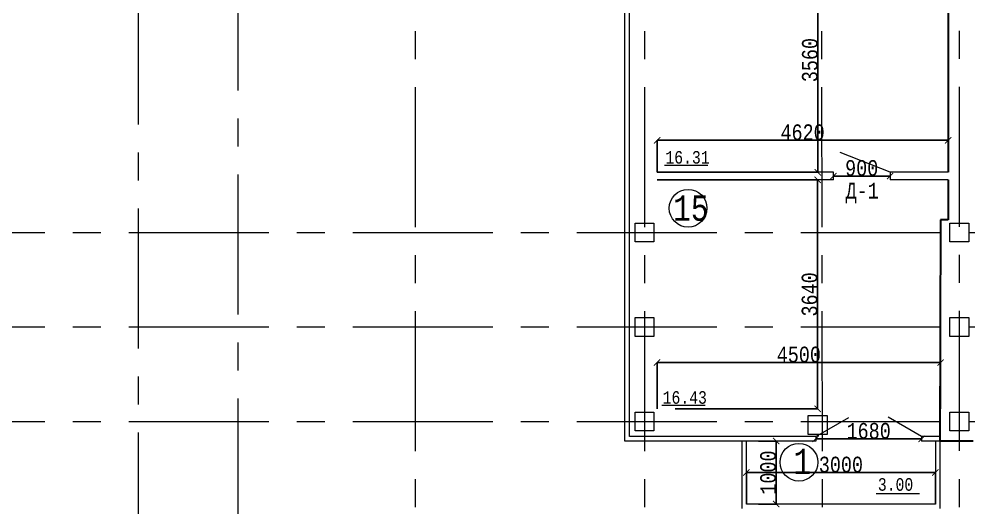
# Model space of a CAD drawing. Header units: millimetres. Extents: x -689206 to 4969298, y -1019800 to 703299.
# Drawn here: x 513378 to 528457, y -648166 to -640407 of the extents above; entities that cross this region are included whole.
import ezdxf

# ---------------------------------------------------------------- set-up
doc = ezdxf.new("R2010")
doc.units = ezdxf.units.MM
doc.linetypes.add('осеваяX2', pattern=[101.6, 63.5, -12.7, 12.7, -12.7])
for name, color, linetype, lineweight in [('БАЛКОН', 7, 'Continuous', 20), ('ПЕРЕГОРОДКИ', 252, 'Continuous', 9), ('РАЗМЕРЫ', 7, 'Continuous', 9), ('стены', 7, 'Continuous', 20)]:
    doc.layers.add(name, color=color, linetype=linetype, lineweight=lineweight)
doc.layers.add('четотам', color=7, linetype='Continuous')
doc.styles.add('Аннотативный', font='isocteur.ttf', dxfattribs={"width": 0.7, "height": 250})
doc.dimstyles.new('Аннотативный', dxfattribs={"dimscale": 0, "dimtxt": 250, "dimasz": 100, "dimexe": 1.25, "dimexo": 0.625, "dimtad": 1, "dimdec": 0, "dimtxsty": 'Аннотативный', "dimblk": 'ARCHTICK', "dimcen": 2.5, "dimadec": 0, "dimazin": 0, "dimtfac": 1, "dimtdec": 0, "dimtmove": 0, "dimatfit": 3, "dimfxl": 1, "dimarcsym": 0})

# ---------------------------------------------------------------- blocks, each defined once
blk = doc.blocks.new('_ArchTick')
at = {"color": 0, "linetype": 'ByBlock', "const_width": 0.15}
blk.add_lwpolyline([(-0.5, -0.5), (0.5, 0.5)], dxfattribs=at)
blk = doc.blocks.new('*D4119')
at = {"layer": 'Defpoints', "color": 0, "lineweight": 9, "transparency": 16777216}
for p in [(523506, -639278), (526058, -639278), (523506, -642839)]:
    blk.add_point(p, dxfattribs=at)
at = {"layer": 'стены', "color": 0, "lineweight": -2, "transparency": 16777216}
for p, q in [((523507, -639278), (526060, -639278)), ((526058, -642839), (526058, -639278)), ((523507, -642839), (526060, -642839))]:
    blk.add_line(p, q, dxfattribs=at)
at = {"layer": 'стены', "color": 0, "lineweight": -2, "transparency": 16777216, "xscale": 100, "yscale": 100, "zscale": 100}
for p, rotation in [((526058, -639278), 90), ((526058, -642839), 270)]:
    blk.add_blockref('_ArchTick', p, dxfattribs=dict(at, rotation=rotation))
at = {"layer": 'стены', "color": 0, "lineweight": 5, "transparency": 16777216, "insert": (525933, -641059), "char_height": 250, "attachment_point": 5, "rotation": 90, "style": 'Аннотативный'}
blk.add_mtext('3560', dxfattribs=at)
blk = doc.blocks.new('*D4120')
at = {"layer": 'Defpoints', "color": 0, "lineweight": 9, "transparency": 16777216}
for p in [(523506, -642332), (523506, -642839), (528126, -642839)]:
    blk.add_point(p, dxfattribs=at)
at = {"layer": 'стены', "color": 0, "lineweight": -2, "transparency": 16777216}
for p, q in [((523506, -642838), (523506, -642330)), ((528126, -642332), (523506, -642332)), ((528126, -642838), (528126, -642330))]:
    blk.add_line(p, q, dxfattribs=at)
at = {"layer": 'стены', "color": 0, "lineweight": -2, "transparency": 16777216, "xscale": 100, "yscale": 100, "zscale": 100, "rotation": 180}
blk.add_blockref('_ArchTick', (523506, -642332), dxfattribs=at)
at = {"layer": 'стены', "color": 0, "lineweight": -2, "transparency": 16777216, "xscale": 100, "yscale": 100, "zscale": 100}
blk.add_blockref('_ArchTick', (528126, -642332), dxfattribs=at)
at = {"layer": 'стены', "color": 0, "lineweight": 5, "transparency": 16777216, "insert": (525816, -642206), "char_height": 250, "attachment_point": 5, "style": 'Аннотативный'}
blk.add_mtext('4620', dxfattribs=at)
blk = doc.blocks.new('*D4121')
at = {"layer": 'Defpoints', "color": 0, "lineweight": 9, "transparency": 16777216}
for p in [(523506, -645859), (523506, -646594), (528006, -646594)]:
    blk.add_point(p, dxfattribs=at)
at = {"layer": 'стены', "color": 0, "lineweight": -2, "transparency": 16777216}
for p, q in [((523506, -646594), (523506, -645857)), ((528006, -645859), (523506, -645859)), ((528006, -646594), (528006, -645857))]:
    blk.add_line(p, q, dxfattribs=at)
at = {"layer": 'стены', "color": 0, "lineweight": -2, "transparency": 16777216, "xscale": 100, "yscale": 100, "zscale": 100, "rotation": 180}
blk.add_blockref('_ArchTick', (523506, -645859), dxfattribs=at)
at = {"layer": 'стены', "color": 0, "lineweight": -2, "transparency": 16777216, "xscale": 100, "yscale": 100, "zscale": 100}
blk.add_blockref('_ArchTick', (528006, -645859), dxfattribs=at)
at = {"layer": 'стены', "color": 0, "lineweight": 5, "transparency": 16777216, "insert": (525756, -645733), "char_height": 250, "attachment_point": 5, "style": 'Аннотативный'}
blk.add_mtext('4500', dxfattribs=at)
blk = doc.blocks.new('*D4146')
at = {"layer": 'Defpoints', "color": 0, "lineweight": 9, "transparency": 16777216}
for p in [(526304, -642899), (526304, -642899), (527204, -642899)]:
    blk.add_point(p, dxfattribs=at)
at = {"layer": 'стены', "color": 0, "lineweight": -2, "transparency": 16777216}
for p, q in [((526304, -642898), (526304, -642898)), ((527204, -642899), (526304, -642899)), ((527204, -642898), (527204, -642898))]:
    blk.add_line(p, q, dxfattribs=at)
at = {"layer": 'стены', "color": 0, "lineweight": -2, "transparency": 16777216, "xscale": 100, "yscale": 100, "zscale": 100, "rotation": 180}
blk.add_blockref('_ArchTick', (526304, -642899), dxfattribs=at)
at = {"layer": 'стены', "color": 0, "lineweight": -2, "transparency": 16777216, "xscale": 100, "yscale": 100, "zscale": 100}
blk.add_blockref('_ArchTick', (527204, -642899), dxfattribs=at)
at = {"layer": 'стены', "color": 0, "lineweight": 5, "transparency": 16777216, "insert": (526754, -642773), "char_height": 250, "attachment_point": 5, "style": 'Аннотативный'}
blk.add_mtext('900', dxfattribs=at)
blk = doc.blocks.new('*D4176')
at = {"layer": 'Defpoints', "color": 0, "linetype": 'ByBlock', "lineweight": 9, "transparency": 16777216}
for p in [(525114, -647104), (525396, -647104), (525114, -648104)]:
    blk.add_point(p, dxfattribs=at)
at = {"layer": 'ПЕРЕГОРОДКИ', "color": 0, "linetype": 'ByBlock', "lineweight": -2, "transparency": 16777216}
for p, q in [((525114, -647104), (525397, -647104)), ((525396, -648104), (525396, -647104)), ((525114, -648104), (525397, -648104))]:
    blk.add_line(p, q, dxfattribs=at)
at = {"layer": 'ПЕРЕГОРОДКИ', "color": 0, "linetype": 'ByBlock', "lineweight": -2, "transparency": 16777216, "xscale": 100, "yscale": 100, "zscale": 100}
for p, rotation in [((525396, -647104), 90), ((525396, -648104), 270)]:
    blk.add_blockref('_ArchTick', p, dxfattribs=dict(at, rotation=rotation))
at = {"layer": 'ПЕРЕГОРОДКИ', "color": 0, "linetype": 'ByBlock', "lineweight": 5, "transparency": 16777216, "insert": (525270, -647604), "char_height": 250, "attachment_point": 5, "rotation": 90, "style": 'Аннотативный'}
blk.add_mtext('1000', dxfattribs=at)
blk = doc.blocks.new('*D4177')
at = {"layer": 'Defpoints', "color": 0, "linetype": 'ByBlock', "lineweight": 9, "transparency": 16777216}
for p in [(524924, -647604), (524924, -648104), (527924, -648104)]:
    blk.add_point(p, dxfattribs=at)
at = {"layer": 'ПЕРЕГОРОДКИ', "color": 0, "linetype": 'ByBlock', "lineweight": -2, "transparency": 16777216}
for p, q in [((524924, -648104), (524924, -647603)), ((527924, -647604), (524924, -647604)), ((527924, -648104), (527924, -647603))]:
    blk.add_line(p, q, dxfattribs=at)
at = {"layer": 'ПЕРЕГОРОДКИ', "color": 0, "linetype": 'ByBlock', "lineweight": -2, "transparency": 16777216, "xscale": 100, "yscale": 100, "zscale": 100, "rotation": 180}
blk.add_blockref('_ArchTick', (524924, -647604), dxfattribs=at)
at = {"layer": 'ПЕРЕГОРОДКИ', "color": 0, "linetype": 'ByBlock', "lineweight": -2, "transparency": 16777216, "xscale": 100, "yscale": 100, "zscale": 100}
blk.add_blockref('_ArchTick', (527924, -647604), dxfattribs=at)
at = {"layer": 'ПЕРЕГОРОДКИ', "color": 0, "linetype": 'ByBlock', "lineweight": 5, "transparency": 16777216, "insert": (526424, -647479), "char_height": 250, "attachment_point": 5, "style": 'Аннотативный'}
blk.add_mtext('3000', dxfattribs=at)
blk = doc.blocks.new('*D4055')
at = {"layer": 'Defpoints', "color": 0, "linetype": 'ByBlock', "lineweight": 9, "transparency": 16777216}
for p in [(523506, -642959), (526054, -642959), (523791, -646594)]:
    blk.add_point(p, dxfattribs=at)
at = {"layer": 'РАЗМЕРЫ', "color": 0, "linetype": 'ByBlock', "lineweight": -2, "transparency": 16777216}
for p, q in [((523507, -642959), (526055, -642959)), ((526054, -646594), (526054, -642959)), ((523792, -646594), (526055, -646594))]:
    blk.add_line(p, q, dxfattribs=at)
at = {"layer": 'РАЗМЕРЫ', "color": 0, "linetype": 'ByBlock', "lineweight": -2, "transparency": 16777216, "xscale": 100, "yscale": 100, "zscale": 100}
for p, rotation in [((526054, -642959), 90), ((526054, -646594), 270)]:
    blk.add_blockref('_ArchTick', p, dxfattribs=dict(at, rotation=rotation))
at = {"layer": 'РАЗМЕРЫ', "color": 0, "linetype": 'ByBlock', "lineweight": 5, "transparency": 16777216, "insert": (525928, -644777), "char_height": 250, "attachment_point": 5, "rotation": 90, "style": 'Аннотативный'}
blk.add_mtext('3640', dxfattribs=at)
blk = doc.blocks.new('*D4198')
at = {"layer": 'Defpoints', "color": 0, "lineweight": 9, "ltscale": 35, "transparency": 16777216}
for p in [(526025, -647069), (527705, -647069), (527705, -647069)]:
    blk.add_point(p, dxfattribs=at)
at = {"layer": 'РАЗМЕРЫ', "color": 0, "lineweight": -2, "ltscale": 35, "transparency": 16777216}
for p, q in [((526025, -647069), (526025, -647068)), ((527705, -647069), (527705, -647068)), ((526025, -647069), (527705, -647069))]:
    blk.add_line(p, q, dxfattribs=at)
at = {"layer": 'РАЗМЕРЫ', "color": 0, "lineweight": -2, "ltscale": 35, "transparency": 16777216, "xscale": 100, "yscale": 100, "zscale": 100, "rotation": 180}
blk.add_blockref('_ArchTick', (526025, -647069), dxfattribs=at)
at = {"layer": 'РАЗМЕРЫ', "color": 0, "lineweight": -2, "ltscale": 35, "transparency": 16777216, "xscale": 100, "yscale": 100, "zscale": 100}
blk.add_blockref('_ArchTick', (527705, -647069), dxfattribs=at)
at = {"layer": 'РАЗМЕРЫ', "color": 0, "lineweight": 9, "ltscale": 35, "transparency": 16777216, "insert": (526865, -646944), "char_height": 250, "attachment_point": 5, "style": 'Аннотативный'}
blk.add_mtext('1680', dxfattribs=at)

msp = doc.modelspace()

# ---------------------------------------------------------------- linework, layer by layer
at = {"layer": 'БАЛКОН', "lineweight": 9}
for p, q in [((524854.5, -648174.3), (524854.5, -647104.3)), ((524924.5, -648104.3), (524924.5, -647104.3)), ((527924.5, -647104.3), (527924.5, -648104.3)), ((527994.5, -647104.3), (527994.5, -648174.3)), ((527924.5, -648104.3), (524924.5, -648104.3))]:
    msp.add_line(p, q, dxfattribs=at)
at = {"layer": 'ПЕРЕГОРОДКИ', "color": 18, "linetype": 'ByBlock', "lineweight": 13, "true_color": 0x000000}
for p, q in [((526025.5, -647034.3), (526548.3, -646732.5)), ((527705.5, -647034.3), (527171.8, -646726.2))]:
    msp.add_line(p, q, dxfattribs=at)
at = {"layer": 'ПЕРЕГОРОДКИ', "color": 18, "linetype": 'ByBlock', "lineweight": 30, "true_color": 0x000000}
msp.add_line((528524.5, -647104.3), (527994.5, -647104.3), dxfattribs=at)
at = {"layer": 'РАЗМЕРЫ', "linetype": 'осеваяX2', "lineweight": 5, "ltscale": 35}
for p, q in [((516856.4, -655764.7), (516856.4, -605926.9)), ((519667.1, -605926.9), (519667.1, -655764.7)), ((526058.5, -605926.9), (526138.6, -655764.7)), ((528302.5, -605923.3), (528302.5, -655764.7)), ((515267.1, -618522.3), (515267.1, -655764.7))]:
    msp.add_line(p, q, dxfattribs=at)
at = {"layer": 'РАЗМЕРЫ', "lineweight": 5}
for p, q in [((523624.4, -642725.9), (524313.7, -642725.9)), ((523580.9, -646536.7), (524270.2, -646536.7))]:
    msp.add_line(p, q, dxfattribs=at)
at = {"layer": 'РАЗМЕРЫ', "linetype": 'ByBlock', "lineweight": 30}
for p, q in [((528126.5, -643594.3), (528006.5, -643594.3)), ((528006.5, -643594.3), (528006.5, -644104.3))]:
    msp.add_line(p, q, dxfattribs=at)
at = {"layer": 'РАЗМЕРЫ', "lineweight": 9, "ltscale": 35}
for p, q in [((526025.5, -647034.3), (526025.5, -647104.3)), ((527705.5, -647034.3), (527705.5, -647104.3))]:
    msp.add_line(p, q, dxfattribs=at)
at = {"layer": 'РАЗМЕРЫ'}
msp.add_line((526981.7, -647935.9), (527671, -647935.9), dxfattribs=at)
at = {"layer": 'стены', "linetype": 'осеваяX2', "lineweight": 5, "ltscale": 35}
for p, q in [((523306.4, -605926.9), (523306.4, -655764.7)), ((504453.7, -643794.3), (571506.4, -643794.3)), ((504453.7, -645294.3), (571506.4, -645294.3)), ((504453.7, -646794.3), (571506.4, -646794.3))]:
    msp.add_line(p, q, dxfattribs=at)
at = {"layer": 'стены', "lineweight": 9}
for p, q in [((522996.4, -647104.3), (522996.4, -638974.8)), ((523066.4, -647034.3), (523066.4, -639338.3)), ((526025.5, -647034.3), (523066.4, -647034.3)), ((527994.5, -647034.3), (527705.5, -647034.3)), ((526025.5, -647104.3), (522996.4, -647104.3)), ((527994.5, -647104.3), (527705.5, -647104.3))]:
    msp.add_line(p, q, dxfattribs=at)
at = {"layer": 'стены', "lineweight": 30}
for p, q in [((528126.5, -639544.3), (528126.5, -642838.8)), ((528126.5, -642958.8), (528126.5, -643594.3)), ((528006.5, -643594.3), (527994.5, -647104.3))]:
    msp.add_line(p, q, dxfattribs=at)
at = {"layer": 'стены'}
for p, q in [((528126.5, -641224.3), (528126.5, -641104.3)), ((527204.1, -642838.8), (526414.5, -642526.2))]:
    msp.add_line(p, q, dxfattribs=at)
at = {"layer": 'стены', "lineweight": 13}
for p, q in [((526304.1, -642838.8), (523506.4, -642838.8)), ((526304.1, -642958.8), (526304.1, -642838.8)), ((528126.5, -642838.8), (527204.1, -642838.8)), ((527204.1, -642838.8), (527204.1, -642958.8)), ((526304.1, -642958.8), (523506.4, -642958.8)), ((528126.5, -642958.8), (527204.1, -642958.8))]:
    msp.add_line(p, q, dxfattribs=at)
at = {"layer": 'стены'}
for points in [[(523156.4, -643644.3), (523456.4, -643644.3), (523456.4, -643944.3), (523156.4, -643944.3)], [(528152.5, -643644.3), (528452.5, -643644.3), (528452.5, -643944.3), (528152.5, -643944.3)], [(523156.4, -645144.3), (523456.4, -645144.3), (523456.4, -645444.3), (523156.4, -645444.3)], [(528152.5, -645144.3), (528452.5, -645144.3), (528452.5, -645444.3), (528152.5, -645444.3)], [(523156.4, -646644.3), (523456.4, -646644.3), (523456.4, -646944.3), (523156.4, -646944.3)], [(525906.4, -646699.3), (526206.4, -646699.3), (526206.4, -646999.3), (525906.4, -646999.3)], [(528152.5, -646644.3), (528452.5, -646644.3), (528452.5, -646944.3), (528152.5, -646944.3)]]:
    msp.add_lwpolyline(points, close=True, dxfattribs=at)
at = {"layer": 'четотам', "lineweight": 13}
for centre in [(523998.4, -643410.4), (525758.4, -647440.4)]:
    msp.add_circle(centre, 300, dxfattribs=at)

# ---------------------------------------------------------------- texts
at = {"layer": 'РАЗМЕРЫ', "lineweight": 5, "char_height": 200, "width": 656.117, "attachment_point": 1, "style": 'Аннотативный'}
for s, insert in [('16.31', (523638.6, -642501.9)), ('16.43', (523595, -646312.7))]:
    msp.add_mtext(s, dxfattribs=dict(at, insert=insert))
at = {"layer": 'РАЗМЕРЫ', "lineweight": 20, "ltscale": 150, "insert": (526498.9, -643005.8), "char_height": 250, "width": 922.913, "attachment_point": 1, "style": 'Аннотативный'}
msp.add_mtext('Д-1', dxfattribs=at)
at = {"layer": 'РАЗМЕРЫ', "lineweight": 13, "ltscale": 150, "char_height": 401.1, "width": 1460, "attachment_point": 1, "style": 'Аннотативный'}
for s, insert in [('15', (523761.2, -643207.3)), ('1', (525670.4, -647226.6))]:
    msp.add_mtext(s, dxfattribs=dict(at, insert=insert))
at = {"layer": 'РАЗМЕРЫ', "insert": (527011, -647693.1), "char_height": 200, "width": 656.117, "attachment_point": 1, "style": 'Аннотативный'}
msp.add_mtext('3.00', dxfattribs=at)

# ---------------------------------------------------------------- dimensions: what is measured, and where the dimension line sits
at = {"layer": 'ПЕРЕГОРОДКИ', "color": 18, "linetype": 'ByBlock', "lineweight": 5, "true_color": 0x000000}
dim = msp.add_linear_dim(base=(525395.5, -647104.3), p1=(525113.6, -648104.3), p2=(525113.6, -647104.3), angle=90, dimstyle='Аннотативный', dxfattribs=at)
dim.commit()
dim.dimension.update_dxf_attribs({"geometry": '*D4176', "text_midpoint": (525269.9, -647604.3)})
dim = msp.add_linear_dim(base=(524924.5, -647604.3), p1=(527924.5, -648104.3), p2=(524924.5, -648104.3), dimstyle='Аннотативный', dxfattribs=at)
dim.commit()
dim.dimension.update_dxf_attribs({"geometry": '*D4177', "text_midpoint": (526424.5, -647478.7)})
at = {"layer": 'РАЗМЕРЫ', "linetype": 'ByBlock', "lineweight": 5}
dim = msp.add_linear_dim(base=(526053.5, -642958.8), p1=(523791.4, -646594.3), p2=(523506.4, -642958.8), angle=90, text='3640', dimstyle='Аннотативный', dxfattribs=at)
dim.commit()
dim.dimension.update_dxf_attribs({"geometry": '*D4055', "text_midpoint": (526053.5, -644776.5), "dimtype": 160})
at = {"layer": 'РАЗМЕРЫ', "lineweight": 9, "ltscale": 35}
dim = msp.add_linear_dim(base=(527705.5, -647069.3), p1=(526025.5, -647069.3), p2=(527705.5, -647069.3), dimstyle='Аннотативный', dxfattribs=at)
dim.commit()
dim.dimension.update_dxf_attribs({"geometry": '*D4198', "text_midpoint": (526865.5, -646943.7)})
at = {"layer": 'стены', "lineweight": 5}
for p1, p2, distance, picture, middle in [((523506.4034, -642838.7755), (523506.4034, -639278.2948), -2551.9825, '*D4119', (525932.7609, -641058.5351)), ((528126.5, -642838.8), (523506.4, -642838.8), -507.2, '*D4120', (525816.4, -642205.9)), ((527204.1, -642898.8), (526304.1, -642898.8), 0, '*D4146', (526754.1, -642773.1)), ((528006.5, -646594.3), (523506.4, -646594.3), -735.6, '*D4121', (525756.4, -645733.1))]:
    dim = msp.add_aligned_dim(p1=p1, p2=p2, distance=distance, dimstyle='Аннотативный', dxfattribs=at)
    dim.commit()
    dim.dimension.update_dxf_attribs({"geometry": picture, "text_midpoint": middle})

doc.saveas('drawing.dxf')
